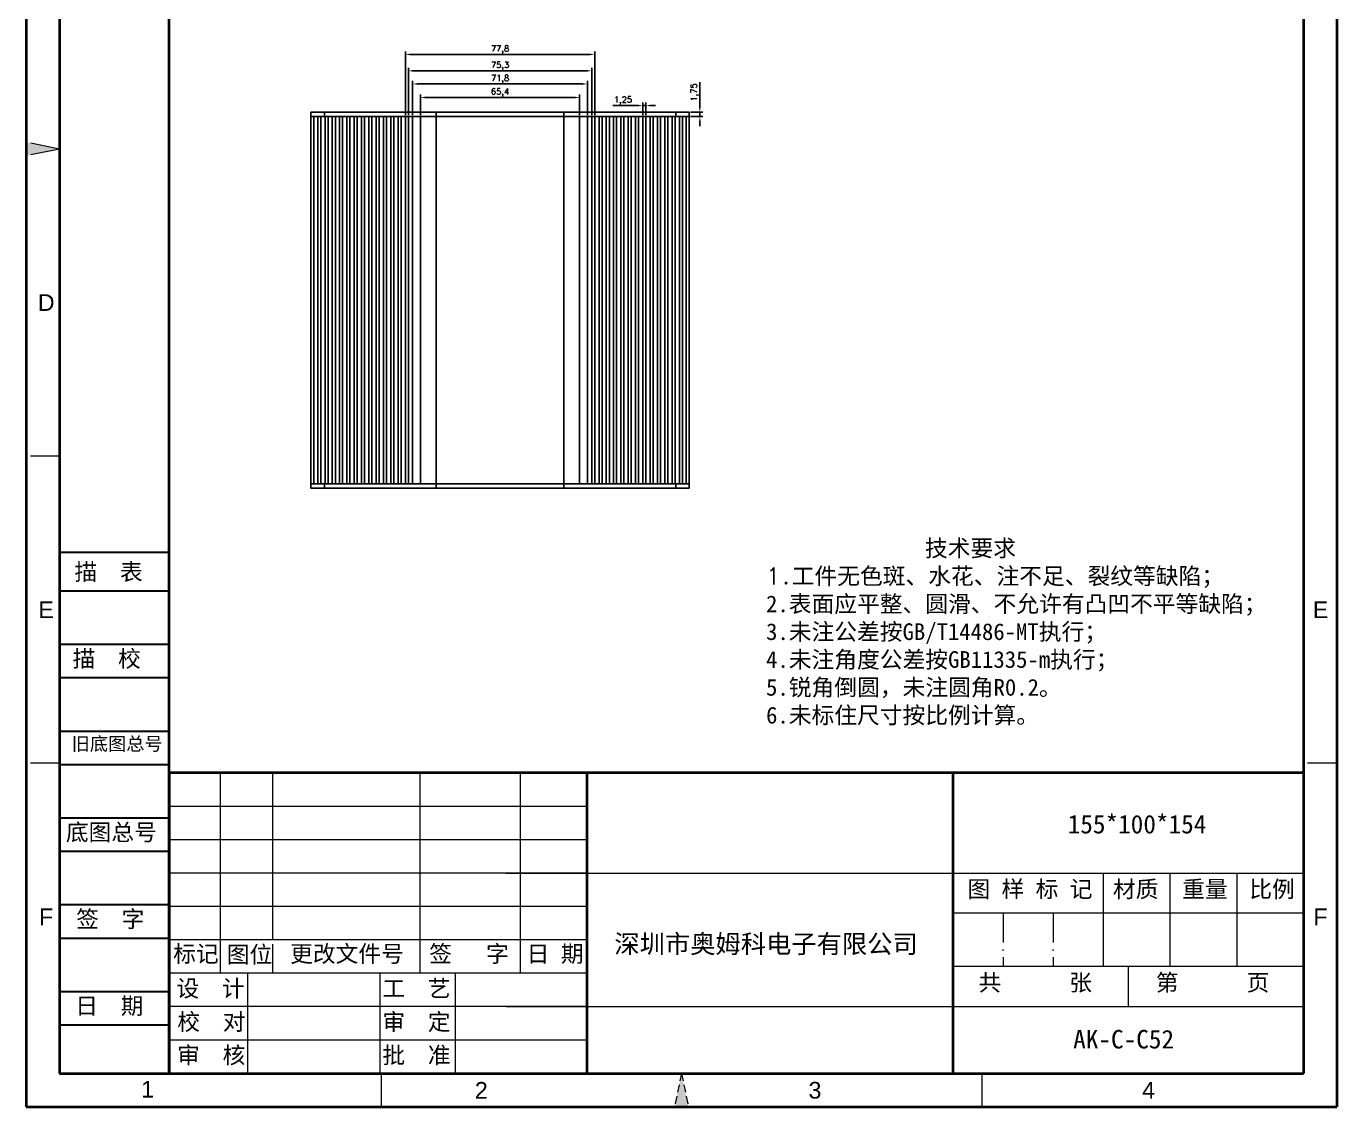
# Model space of a CAD drawing. Header units: millimetres. Extents: x 3817 to 4356, y -275 to 512.
# Drawn here: x 3817 to 4356, y -275 to 169 of the extents above; entities that cross this region are included whole.
import ezdxf
from ezdxf.enums import TextEntityAlignment as Align

# ---------------------------------------------------------------- set-up
doc = ezdxf.new("R2010")
doc.units = ezdxf.units.MM
doc.linetypes.add('ACAD_ISO10W100', pattern=[18, 12, -3, 0, -3])
doc.linetypes.add('HIDDEN2', pattern=[4.7625, 3.175, -1.5875])
for name, color, linetype, lineweight in [('dim', 82, 'Continuous', 9), ('图层1', 7, 'ACAD_ISO10W100', 15), ('图层2', 7, 'Continuous', 30), ('图层3', 7, 'Continuous', 15), ('图层4', 7, 'Continuous', 40), ('图层5', 7, 'HIDDEN2', 15)]:
    doc.layers.add(name, color=color, linetype=linetype, lineweight=lineweight)
doc.layers.add('尺寸线', color=7, linetype='Continuous')
doc.styles.get("Standard").update_dxf_attribs({"font": 'txt', "bigfont": 'gbcbig.shx'})
doc.styles.add('样式 3', font='arial.ttf', dxfattribs={"height": 3.8})
doc.dimstyles.new('ISO-25', dxfattribs={"dimtxt": 2.5, "dimasz": 2.5, "dimexe": 1.25, "dimexo": 0.625, "dimtad": 1, "dimtxsty": 'Standard', "dimcen": 2.5, "dimadec": 0, "dimazin": 0, "dimtfac": 1, "dimtmove": 0, "dimatfit": 3, "dimfxl": 0, "dimarcsym": 0})

# ---------------------------------------------------------------- blocks, each defined once
blk = doc.blocks.new('*D58')
at = {"layer": 'Defpoints', "color": 0}
for p in [(3979.35, 139.85), (3979.35, 132.03), (4044.75, 132.03)]:
    blk.add_point(p, dxfattribs=at)
at = {"layer": 'dim', "color": 0, "lineweight": -2}
for p, q in [((3979.35, 132.66), (3979.35, 141.1)), ((4044.75, 132.66), (4044.75, 141.1)), ((4042.75, 139.85), (3981.35, 139.85))]:
    blk.add_line(p, q, dxfattribs=at)
at = {"layer": 'dim', "color": 0}
for points in [[(3981.35, 140.19), (3981.35, 139.52), (3979.35, 139.85)], [(4042.75, 140.19), (4042.75, 139.52), (4044.75, 139.85)]]:
    blk.add_solid(points, dxfattribs=at)
at = {"layer": 'dim', "color": 0, "insert": (4012.05, 141.94), "char_height": 2.5, "attachment_point": 5}
blk.add_mtext('65,4', dxfattribs=at)
blk = doc.blocks.new('*D59')
at = {"layer": 'Defpoints', "color": 0}
for p in [(3976.15, 145.39), (3976.15, 132.03), (4047.95, 132.03)]:
    blk.add_point(p, dxfattribs=at)
at = {"layer": 'dim', "color": 0, "lineweight": -2}
for p, q in [((3976.15, 132.66), (3976.15, 146.64)), ((4045.95, 145.39), (3978.15, 145.39)), ((4047.95, 132.66), (4047.95, 146.64))]:
    blk.add_line(p, q, dxfattribs=at)
at = {"layer": 'dim', "color": 0}
for points in [[(3978.15, 145.72), (3978.15, 145.06), (3976.15, 145.39)], [(4045.95, 145.72), (4045.95, 145.06), (4047.95, 145.39)]]:
    blk.add_solid(points, dxfattribs=at)
at = {"layer": 'dim', "color": 0, "insert": (4012.05, 147.47), "char_height": 2.5, "attachment_point": 5}
blk.add_mtext('71,8', dxfattribs=at)
blk = doc.blocks.new('*D60')
at = {"layer": 'Defpoints', "color": 0}
for p in [(3974.4, 150.8), (3974.4, 132.03), (4049.7, 132.03)]:
    blk.add_point(p, dxfattribs=at)
at = {"layer": 'dim', "color": 0, "lineweight": -2}
for p, q in [((3974.4, 132.66), (3974.4, 152.05)), ((4047.7, 150.8), (3976.4, 150.8)), ((4049.7, 132.66), (4049.7, 152.05))]:
    blk.add_line(p, q, dxfattribs=at)
at = {"layer": 'dim', "color": 0}
for points in [[(3976.4, 151.13), (3976.4, 150.46), (3974.4, 150.8)], [(4047.7, 151.13), (4047.7, 150.46), (4049.7, 150.8)]]:
    blk.add_solid(points, dxfattribs=at)
at = {"layer": 'dim', "color": 0, "insert": (4012.05, 152.88), "char_height": 2.5, "attachment_point": 5}
blk.add_mtext('75,3', dxfattribs=at)
blk = doc.blocks.new('*D61')
at = {"layer": 'Defpoints', "color": 0}
for p in [(3973.15, 157.52), (3973.15, 132.03), (4050.95, 132.03)]:
    blk.add_point(p, dxfattribs=at)
at = {"layer": 'dim', "color": 0, "lineweight": -2}
for p, q in [((3973.15, 132.66), (3973.15, 158.77)), ((4048.95, 157.52), (3975.15, 157.52)), ((4050.95, 132.66), (4050.95, 158.77))]:
    blk.add_line(p, q, dxfattribs=at)
at = {"layer": 'dim', "color": 0}
for points in [[(3975.15, 157.86), (3975.15, 157.19), (3973.15, 157.52)], [(4048.95, 157.86), (4048.95, 157.19), (4050.95, 157.52)]]:
    blk.add_solid(points, dxfattribs=at)
at = {"layer": 'dim', "color": 0, "insert": (4012.05, 159.61), "char_height": 2.5, "attachment_point": 5}
blk.add_mtext('77,8', dxfattribs=at)
blk = doc.blocks.new('*D62')
at = {"layer": 'Defpoints', "color": 0}
for p in [(4070.7, 136.55), (4070.7, 132.03), (4071.95, 132.03)]:
    blk.add_point(p, dxfattribs=at)
at = {"layer": 'dim', "color": 0, "lineweight": -2}
for p, q in [((4068.7, 136.55), (4058.36, 136.55)), ((4070.7, 132.66), (4070.7, 137.8)), ((4071.95, 136.55), (4070.7, 136.55)), ((4071.95, 132.66), (4071.95, 137.8)), ((4073.95, 136.55), (4075.95, 136.55))]:
    blk.add_line(p, q, dxfattribs=at)
at = {"layer": 'dim', "color": 0}
for points in [[(4068.7, 136.88), (4068.7, 136.22), (4070.7, 136.55)], [(4073.95, 136.88), (4073.95, 136.22), (4071.95, 136.55)]]:
    blk.add_solid(points, dxfattribs=at)
at = {"layer": 'dim', "color": 0, "insert": (4062.53, 138.63), "char_height": 2.5, "attachment_point": 5}
blk.add_mtext('1,25', dxfattribs=at)
blk = doc.blocks.new('*D63')
at = {"layer": 'Defpoints', "color": 0}
for p in [(4089.72, 133.78), (4089.72, 132.03), (4094.13, 133.78)]:
    blk.add_point(p, dxfattribs=at)
at = {"layer": 'dim', "color": 0, "lineweight": -2}
for p, q in [((4094.13, 135.78), (4094.13, 146.11)), ((4090.35, 133.78), (4095.38, 133.78)), ((4090.35, 132.03), (4095.38, 132.03)), ((4094.13, 132.03), (4094.13, 133.78)), ((4094.13, 130.03), (4094.13, 128.03))]:
    blk.add_line(p, q, dxfattribs=at)
at = {"layer": 'dim', "color": 0}
for points in [[(4093.79, 135.78), (4094.46, 135.78), (4094.13, 133.78)], [(4093.79, 130.03), (4094.46, 130.03), (4094.13, 132.03)]]:
    blk.add_solid(points, dxfattribs=at)
at = {"layer": 'dim', "color": 0, "insert": (4092.04, 141.95), "char_height": 2.5, "attachment_point": 5, "rotation": 90}
blk.add_mtext('1,75', dxfattribs=at)

msp = doc.modelspace()

# ---------------------------------------------------------------- hatches: boundary and pattern name
at = {"layer": '图层1'}
msp.add_hatch(color=0, dxfattribs=at).paths.add_polyline_path([(3831.111, 118.684), (3817.406, 121.505), (3817.406, 115.863)])
at = {"layer": '图层5'}
msp.add_hatch(color=0, dxfattribs=at).paths.add_polyline_path([(4086.585, -260.826), (4083.764, -274.532), (4089.406, -274.532)])

# ---------------------------------------------------------------- linework, layer by layer
for p, q in [((4089.721, 133.781), (3934.371, 133.781)), ((3934.371, 133.781), (3934.371, 132.031)), ((3934.371, 132.031), (4089.721, 132.031)), ((3934.371, 132.031), (3934.371, -18.769)), ((3935.621, 132.031), (3935.621, -18.769)), ((3937.146, 132.031), (3937.146, -18.769)), ((3938.396, 132.031), (3938.396, -18.769)), ((3939.871, 133.781), (3939.871, 132.031)), ((3940.146, 132.031), (3940.146, -18.769)), ((3941.396, 132.031), (3941.396, -18.769)), ((3943.146, 132.031), (3943.146, -18.769)), ((3944.396, 132.031), (3944.396, -18.769)), ((3946.146, 132.031), (3946.146, -18.769)), ((3947.396, 132.031), (3947.396, -18.769)), ((3949.146, 132.031), (3949.146, -18.769)), ((3950.396, 132.031), (3950.396, -18.769)), ((3952.146, 132.031), (3952.146, -18.769)), ((3953.396, 132.031), (3953.396, -18.769)), ((3955.146, 132.031), (3955.146, -18.769)), ((3956.396, 132.031), (3956.396, -18.769)), ((3958.146, 132.031), (3958.146, -18.769)), ((3959.396, 132.031), (3959.396, -18.769)), ((3961.146, 132.031), (3961.146, -18.769)), ((3962.396, 132.031), (3962.396, -18.769)), ((3964.146, 132.031), (3964.146, -18.769)), ((3965.396, 132.031), (3965.396, -18.769)), ((3967.146, 132.031), (3967.146, -18.769)), ((3968.396, 132.031), (3968.396, -18.769)), ((3970.146, 132.031), (3970.146, -18.769)), ((3971.396, 132.031), (3971.396, -18.769)), ((3973.146, 132.031), (3973.146, -18.769)), ((3974.396, 132.031), (3974.396, -18.769)), ((3976.146, 132.031), (3976.146, -18.769)), ((3979.346, 132.031), (3979.346, -18.769)), ((3985.796, 133.781), (3985.796, -20.519)), ((4038.296, 133.781), (4038.296, -20.519)), ((4044.746, 132.031), (4044.746, -18.769)), ((4047.946, 132.031), (4047.946, -18.769)), ((4049.696, 132.031), (4049.696, -18.769)), ((4050.946, 132.031), (4050.946, -18.769)), ((4052.696, 132.031), (4052.696, -18.769)), ((4053.946, 132.031), (4053.946, -18.769)), ((4055.696, 132.031), (4055.696, -18.769)), ((4056.946, 132.031), (4056.946, -18.769)), ((4058.696, 132.031), (4058.696, -18.769)), ((4059.946, 132.031), (4059.946, -18.769)), ((4061.696, 132.031), (4061.696, -18.769)), ((4062.946, 132.031), (4062.946, -18.769)), ((4064.696, 132.031), (4064.696, -18.769)), ((4065.946, 132.031), (4065.946, -18.769)), ((4067.696, 132.031), (4067.696, -18.769)), ((4068.946, 132.031), (4068.946, -18.769)), ((4070.696, 132.031), (4070.696, -18.769)), ((4071.946, 132.031), (4071.946, -18.769)), ((4073.696, 132.031), (4073.696, -18.769)), ((4074.946, 132.031), (4074.946, -18.769)), ((4076.696, 132.031), (4076.696, -18.769)), ((4077.946, 132.031), (4077.946, -18.769)), ((4079.696, 132.031), (4079.696, -18.769)), ((4080.946, 132.031), (4080.946, -18.769)), ((4082.696, 132.031), (4082.696, -18.769)), ((4083.946, 132.031), (4083.946, -18.769)), ((4084.221, 133.781), (4084.221, 132.031)), ((4085.696, 132.031), (4085.696, -18.769)), ((4086.946, 132.031), (4086.946, -18.769)), ((4088.471, 132.031), (4088.471, -18.769)), ((4089.721, 132.031), (4089.721, 133.781)), ((4089.721, 132.031), (4089.721, -18.769)), ((3934.371, -20.519), (3934.371, -18.769)), ((3934.371, -18.769), (4089.721, -18.769)), ((4089.721, -20.519), (3934.371, -20.519)), ((3939.871, -20.519), (3939.871, -18.769)), ((4084.221, -20.519), (4084.221, -18.769)), ((4089.721, -18.769), (4089.721, -20.519))]:
    msp.add_line(p, q)
at = {"layer": '图层1', "color": 0}
for p, q in [((3831.111, 118.684), (3817.406, 121.505)), ((3831.111, 118.684), (3817.406, 115.863)), ((3831.111, -7.408), (3817.406, -7.408)), ((3831.111, -133.5), (3817.406, -133.5)), ((4355.764, -133.5), (4342.059, -133.5)), ((4218.708, -195.039), (4218.708, -216.968)), ((4239.266, -195.039), (4239.266, -216.968)), ((3918.678, -219.709), (3918.678, -206.003)), ((3918.678, -219.709), (3918.678, -206.003))]:
    msp.add_line(p, q, dxfattribs=at)
at = {"layer": '图层2', "color": 0}
for p, q in [((3876.097, -47.018), (3831.111, -47.018)), ((3876.097, -62.836), (3831.111, -62.836)), ((3876.097, -62.836), (3852.2, -62.836)), ((3876.097, -84.765), (3831.111, -84.765)), ((3876.097, -98.471), (3831.111, -98.471)), ((3876.097, -98.471), (3852.2, -98.471)), ((3876.097, -98.471), (3852.2, -98.471)), ((3876.097, -120.4), (3831.111, -120.4)), ((3876.097, -134.105), (3831.111, -134.105)), ((3876.097, -134.105), (3852.2, -134.105)), ((3876.097, -156.034), (3831.111, -156.034)), ((3876.097, -169.74), (3831.111, -169.74)), ((3876.097, -169.74), (3852.2, -169.74)), ((3876.097, -191.669), (3831.111, -191.669)), ((3876.097, -205.375), (3831.111, -205.375)), ((3876.097, -205.375), (3852.2, -205.375)), ((3876.097, -227.304), (3831.111, -227.304)), ((3876.097, -241.01), (3831.111, -241.01))]:
    msp.add_line(p, q, dxfattribs=at)
at = {"layer": '图层3', "color": 0}
for p, q in [((3897.178, -219.709), (3897.178, -137.475)), ((3918.678, -206.003), (3918.678, -137.475)), ((3979.29, -219.546), (3979.29, -137.475)), ((4020.407, -219.508), (4020.407, -137.475)), ((4047.819, -151.181), (3876.097, -151.181)), ((4047.819, -164.886), (3876.097, -164.886)), ((4047.819, -164.886), (3876.097, -164.886)), ((4047.819, -178.592), (3876.097, -178.592)), ((4014.532, -178.592), (4342.059, -178.592)), ((4259.825, -178.592), (4259.825, -216.968)), ((4287.236, -178.592), (4287.236, -216.968)), ((4314.647, -178.592), (4314.647, -216.968)), ((4047.819, -192.298), (3876.097, -192.298)), ((4342.059, -195.039), (4198.149, -195.039)), ((4259.825, -195.039), (4259.825, -216.968)), ((4047.819, -206.003), (3876.097, -206.003)), ((4047.819, -219.709), (3876.097, -219.709)), ((3908.471, -260.826), (3908.471, -219.709)), ((3962.782, -260.826), (3962.782, -219.546)), ((3993.692, -260.663), (3993.692, -219.546)), ((4342.059, -216.968), (4198.149, -216.968)), ((4270.104, -216.968), (4270.104, -233.415)), ((4047.819, -233.415), (3876.097, -233.415)), ((4047.819, -233.415), (3876.842, -233.415)), ((4014.532, -233.415), (4342.059, -233.415)), ((3876.097, -241.01), (3875.709, -241.01)), ((4047.819, -247.12), (3876.097, -247.12)), ((3963.234, -260.826), (3963.234, -274.532)), ((4209.936, -260.826), (4209.936, -274.532)), ((4209.936, -260.826), (4209.936, -274.532))]:
    msp.add_line(p, q, dxfattribs=at)
at = {"layer": '图层4', "color": 0}
for p, q in [((3876.097, -260.826), (3876.097, 498.194)), ((3876.097, -137.475), (3876.097, -260.826)), ((4342.059, -137.475), (3876.097, -137.475)), ((4135.836, -137.475), (3889.134, -137.475)), ((4047.819, -260.826), (4047.819, -137.475)), ((4198.149, -260.826), (4198.149, -137.475)), ((3876.097, -195.039), (3876.097, -260.826))]:
    msp.add_line(p, q, dxfattribs=at)
at = {"layer": '图层5', "color": 0}
for p, q in [((4047.819, -219.709), (3876.097, -219.709)), ((4086.585, -260.826), (4083.764, -274.532)), ((4086.585, -260.826), (4089.406, -274.532))]:
    msp.add_line(p, q, dxfattribs=at)
at = {"layer": '尺寸线', "color": 0, "lineweight": 40}
for p, q in [((3817.406, 511.899), (3817.406, -274.532)), ((4355.764, 511.899), (4355.764, -274.532)), ((3831.111, 498.194), (3831.111, -260.826)), ((4342.059, 498.194), (4342.059, -260.826)), ((3831.111, -260.826), (4342.059, -260.826)), ((3817.406, -274.532), (4355.764, -274.532))]:
    msp.add_line(p, q, dxfattribs=at)

# ---------------------------------------------------------------- texts
at = {"layer": '图层1', "color": 0, "style": '样式 3'}
for s, p in [('D', (3825.606, 55.638)), ('E', (3825.606, -70.454)), ('E', (4349.083, -70.454)), ('F', (3825.606, -196.547)), ('F', (4349.083, -196.547))]:
    msp.add_text(s, height=6.853, dxfattribs=at).set_placement(p, align=Align.MIDDLE)
at = {"layer": '图层1', "color": 0, "attachment_point": 1}
for s, insert, char_height, width in [('{\\fSimSun|b0|i0|c134|p2;155*100*154}', (4245.214, -154.698), 7.61426, 143.87381), ('{\\fSimSun|b0|i0|c134|p2;图 样 标 记}', (4204.035, -181.702), 6.85283, 85.01981), ('{\\fSimSun|b0|i0|c134|p2;材质 }', (4263.805, -181.731), 6.85283, 57.15345), ('{\\fSimSun|b0|i0|c134|p2;深圳市奥姆科电子有限公司}', (4059.001, -203.843), 7.61426, 143.87381), ('{\\fSimSun|b0|i0|c134|p2;标记}', (3877.78, -208.277), 6.85283, 19.18793), ('{\\fSimSun|b0|i0|c134|p2;图位}', (3899.787, -208.554), 6.85283, 19.18793), ('{\\fSimSun|b0|i0|c134|p2;更改文件号}', (3925.805, -208.277), 6.85283, 57.15345), ('{\\fSimSun|b0|i0|c134|p2;AK-C-C52}', (4247.478, -242.975), 7.61426, 94.46646), ('{\\fSimSun|b0|i0|c134|p2;审  核}', (3879.393, -249.912), 6.85283, 55.57182), ('{\\fSimSun|b0|i0|c134|p2;批  准}', (3963.701, -249.912), 6.85283, 57.15345)]:
    msp.add_mtext(s, dxfattribs=dict(at, insert=insert, char_height=char_height, width=width))
at = {"layer": '图层2', "color": 0, "attachment_point": 1}
for s, insert, char_height, width in [('{\\fSimSun|b0|i0|c134|p2;描\\fSimSun|b0|i0|c0|p2;  \\fSimSun|b0|i0|c134|p2;表}', (3837.236, -51.483), 6.85275, 76.78976), ('{\\fSimSun|b0|i0|c134|p2;描\\fSimSun|b0|i0|c0|p2;  \\fSimSun|b0|i0|c134|p2;校}', (3836.456, -87.118), 6.85275, 76.78976), ('{\\fSimSun|b0|i0|c134|p2;旧底图总号}', (3836.07, -122.752), 5.48227, 76.78976), ('{\\fSimSun|b0|i0|c134|p2;底图总号}', (3833.693, -158.386), 6.85275, 76.78976), ('{\\fSimSun|b0|i0|c134|p2;重量 }', (4292.258, -181.731), 6.85283, 57.15345), ('{\\fSimSun|b0|i0|c134|p2;比例 }', (4319.828, -181.731), 6.85283, 57.15345), ('{\\fSimSun|b0|i0|c134|p2;签\\fSimSun|b0|i0|c0|p2;  \\fSimSun|b0|i0|c134|p2;字}', (3837.938, -194.021), 6.85275, 76.78976), ('{\\fSimSun|b0|i0|c134|p2;签   字}', (3982.95, -208.277), 6.85283, 57.15345), ('{\\fSimSun|b0|i0|c134|p2;日 期}', (4022.981, -208.277), 6.85283, 57.15345), ('{\\fSimSun|b0|i0|c134|p2;共      张}', (4208.552, -220.078), 6.85283, 75.82026), ('{\\fSimSun|b0|i0|c134|p2;第      页}', (4281.418, -220.078), 6.85283, 70.37613), ('{\\fSimSun|b0|i0|c134|p2;设  计}', (3879.127, -222.5), 6.85283, 53.12042), ('{\\fSimSun|b0|i0|c134|p2;工  艺}', (3963.701, -222.5), 6.85283, 57.15345), ('{\\fSimSun|b0|i0|c134|p2;日\\fSimSun|b0|i0|c0|p2;  \\fSimSun|b0|i0|c134|p2;期}', (3837.548, -229.655), 6.85275, 76.78976), ('{\\fSimSun|b0|i0|c134|p2;校  对}', (3879.457, -236.206), 6.85283, 49.68798), ('{\\fSimSun|b0|i0|c134|p2;审  定}', (3963.701, -236.206), 6.85283, 57.15345)]:
    msp.add_mtext(s, dxfattribs=dict(at, insert=insert, char_height=char_height, width=width))
at = {"layer": '图层3', "color": 0, "insert": (4121.324, -41.77), "char_height": 6.85283, "width": 324.57992, "attachment_point": 1}
msp.add_mtext('{\\fSimSun|b0|i0|c134|p54;              技术要求\\P}1{\\fSimSun|b0|i0|c134|p54;.工件无色斑、水花、注不足、裂纹等缺陷；\\P2.表面应平整、圆滑、不允许有凸凹不平等缺陷；\\P3.未注公差按GB/T14486-MT执行；\\P4.未注角度公差按GB11335-m执行；\\P5.锐角倒圆，未注圆角R0.2。}\\P{\\fSimSun|b0|i0|c134|p2;6.未标住尺寸按比例计算。}', dxfattribs=at)
at = {"layer": '图层5', "color": 0, "style": '样式 3'}
for s, p in [('1', (3867.294, -267.32)), ('2', (4004.351, -267.729)), ('3', (4141.408, -267.729)), ('4', (4278.464, -267.729))]:
    msp.add_text(s, height=6.853, dxfattribs=at).set_placement(p, align=Align.MIDDLE)

# ---------------------------------------------------------------- dimensions: what is measured, and where the dimension line sits
at = {"layer": 'dim'}
for base, p1, p2, picture, middle in [((3973.146, 157.522), (4050.946, 132.031), (3973.146, 132.031), '*D61', (4012.046, 159.606)), ((3974.396, 150.795), (4049.696, 132.031), (3974.396, 132.031), '*D60', (4012.046, 152.878)), ((3976.146, 145.391), (4047.946, 132.031), (3976.146, 132.031), '*D59', (4012.046, 147.474)), ((3979.346, 139.854), (4044.746, 132.031), (3979.346, 132.031), '*D58', (4012.046, 141.937)), ((4070.696, 136.549), (4071.946, 132.031), (4070.696, 132.031), '*D62', (4062.529, 138.633))]:
    dim = msp.add_linear_dim(base=base, p1=p1, p2=p2, dimstyle='ISO-25', override={"dimasz": 2}, dxfattribs=at)
    dim.commit()
    dim.dimension.update_dxf_attribs({"geometry": picture, "text_midpoint": middle})
dim = msp.add_linear_dim(base=(4094.128, 133.781), p1=(4089.721, 132.031), p2=(4089.721, 133.781), angle=90, dimstyle='ISO-25', override={"dimasz": 2}, dxfattribs=at)
dim.commit()
dim.dimension.update_dxf_attribs({"geometry": '*D63', "text_midpoint": (4092.045, 141.948)})

doc.saveas('drawing.dxf')
